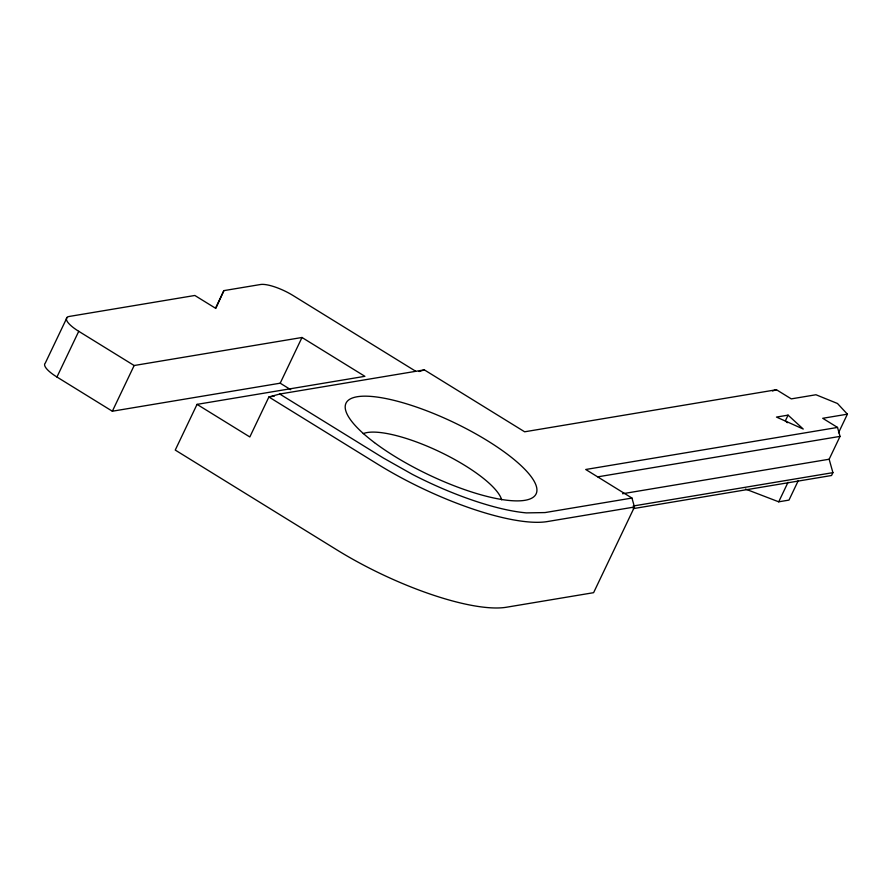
<?xml version="1.0" encoding="UTF-8"?>
<svg xmlns="http://www.w3.org/2000/svg" width="892" height="892" viewBox="0 0 892 892"><rect width="100%" height="100%" fill="white"/><g stroke="black" fill="none" stroke-linecap="round" stroke-linejoin="round"><path stroke-width="1.34" d="M415.56 371.161L293.055 295.52A26.325 7.259 25.5 0 0 260.475 284.515L223.881 290.625L215.808 308.42L194.846 295.475L69.398 316.426A26.325 7.259 25.5 0 0 78.741 331.311L134.157 365.519L301.998 337.488L364.895 376.324L197.043 404.366L175.245 450.07L337.076 550.007A136.9 37.732 25.5 0 0 506.489 607.229L593.604 592.678L634.468 507.013L631.96 498.059L585.721 469.493L837.521 427.435L840.041 436.389L829.147 459.235L832.916 472.648L831.556 475.503L633.175 508.641M67.101 317.374L45.302 363.066A26.325 7.259 25.5 0 0 56.943 377.015L112.347 411.223L280.2 383.192L290.68 389.659M56.943 377.015L78.741 331.311M112.347 411.223L134.157 365.519M215.641 307.918L223.881 290.625M280.2 383.192L301.998 337.488M788.082 415.137L776.475 417.077L803.246 429.052L788.082 415.137L785.361 420.846L787.38 422.708M745.422 489.039L778.716 501.817L788.06 482.238M798.318 480.52L788.985 500.1L778.716 501.817M838.513 432.798L847.4 414.178L837.488 403.496L815.957 394.755L791.271 398.88L776.464 389.737L524.641 431.795L424.358 369.879L279.765 394.03L268.893 396.985L249.827 436.957L197.043 404.366M419.05 371.529L424.358 369.879M772.483 390.975L776.464 389.737M274.357 396.07L268.893 396.985L377.94 464.331A136.9 37.732 25.5 0 0 547.353 521.564L634.468 507.013M847.4 414.178L822.714 418.292L837.521 427.435M597.818 476.841L840.041 436.389M622.56 493.733L829.147 459.235M631.96 498.059L545.023 512.577L526.38 512.889A130.265 35.903 25.5 0 1 412.394 474.377L383.226 457.919L279.765 394.03M633.175 506.009L832.916 472.648M363.267 433.623A78.975 21.765 25.5 0 1 439.868 451.876A78.975 21.765 25.5 0 1 501.683 499.855M374.484 442.622A105.312 29.023 25.5 0 0 534.085 496.543A105.312 29.023 25.5 0 0 414.624 406.429A105.312 29.023 25.5 0 0 374.484 442.622"/></g></svg>
